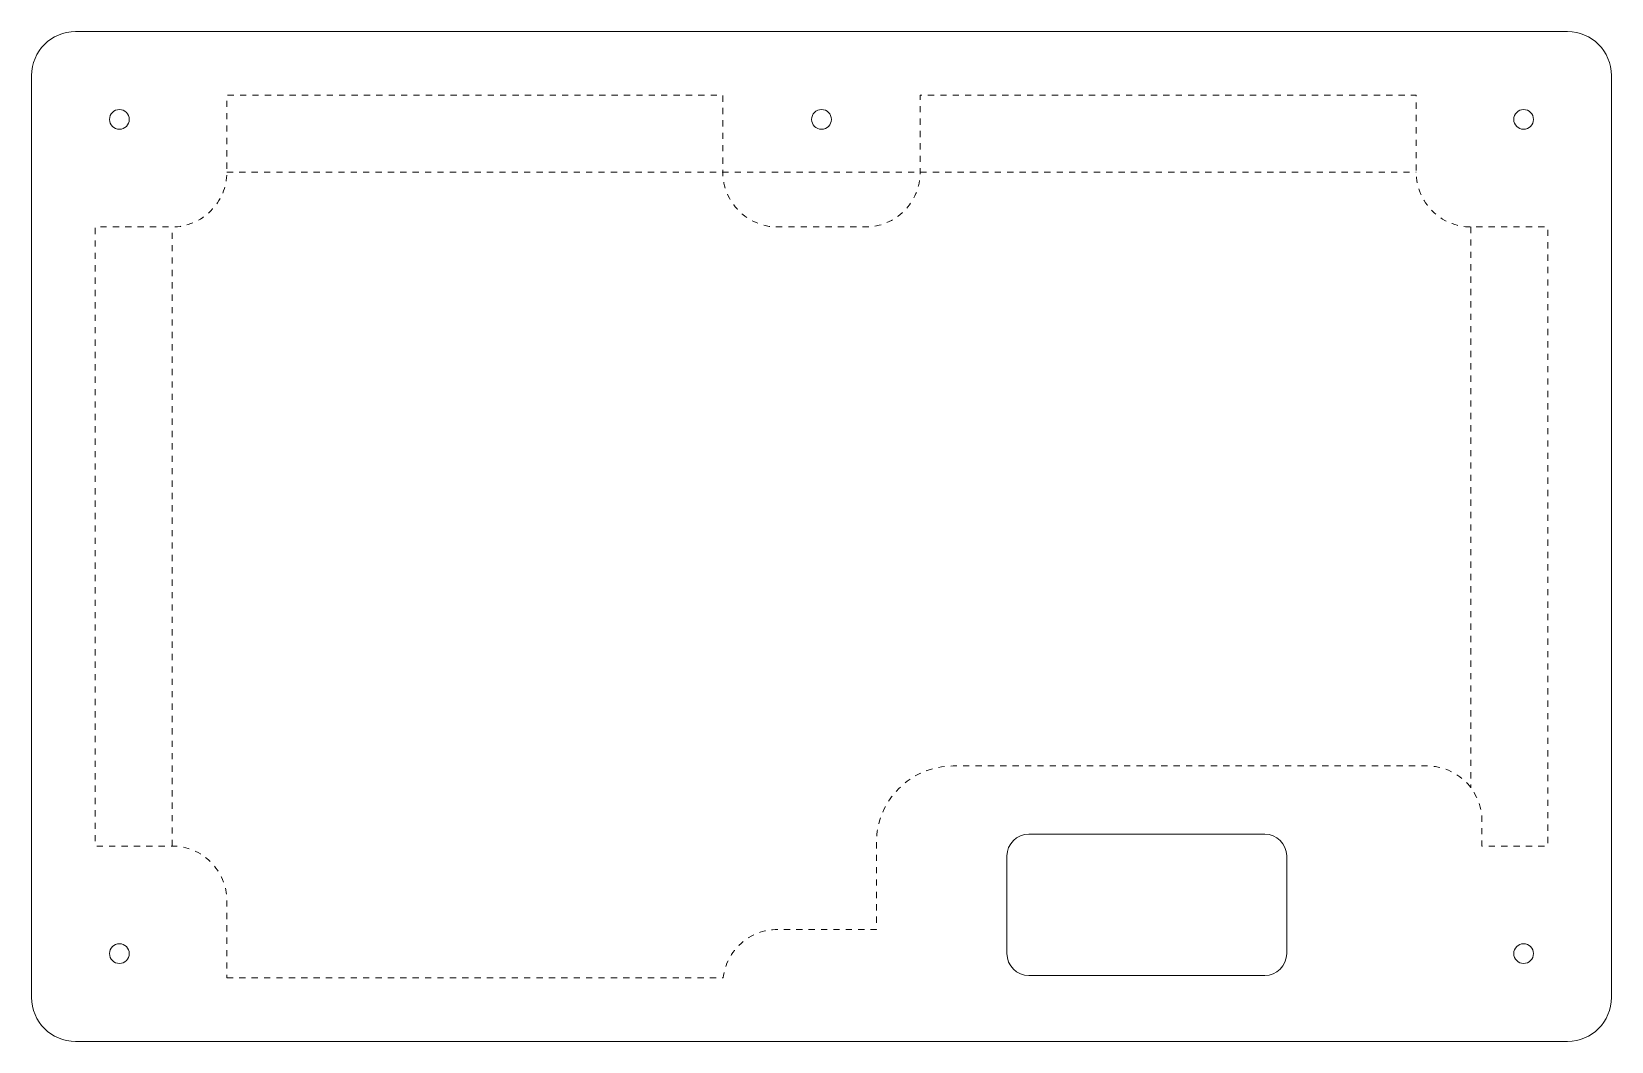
# Model space of a CAD drawing. Header units: millimetres. Extents: x -5 to 355, y -225 to 5.
import ezdxf

# ---------------------------------------------------------------- set-up
doc = ezdxf.new("R2010")
doc.units = ezdxf.units.MM
doc.header["$MEASUREMENT"] = 0
for name, pattern in [('AI-Linetype-0', [2.822222, 1.411111, -1.411111]), ('AI-Linetype-1', [2.822222, 1.411111, -1.411111]), ('AI-Linetype-2', [2.822222, 1.411111, -1.411111]), ('AI-Linetype-3', [2.822222, 1.411111, -1.411111])]:
    doc.linetypes.add(name, pattern=pattern)
doc.layers.add('Layer 1', color=7, linetype='Continuous', lineweight=0)

# ---------------------------------------------------------------- blocks, each defined once
blk = doc.blocks.new('Block_1')
at = {"layer": 'Layer 1', "color": 6, "lineweight": 9}
for centre in [(14.97, -15.12), (174.97, -15.12), (334.97, -15.12), (14.97, -205.12), (334.97, -205.12)]:
    blk.add_circle(centre, 2.25, dxfattribs=at)
blk = doc.blocks.new('Block_0')
at = {"layer": 'Layer 1', "color": 6, "lineweight": 9}
blk.add_open_spline([(344.97, 4.88), (344.97, 4.88), (4.97, 4.88), (4.97, 4.88), (-0.56, 4.88), (-5.03, 0.4), (-5.03, -5.12), (-5.03, -5.12), (-5.03, -215.12), (-5.03, -215.12), (-5.03, -220.64), (-0.56, -225.12), (4.97, -225.12), (4.97, -225.12), (344.97, -225.12), (344.97, -225.12), (350.49, -225.12), (354.97, -220.64), (354.97, -215.12), (354.97, -215.12), (354.97, -5.12), (354.97, -5.12), (354.97, 0.4), (350.49, 4.88), (344.97, 4.88)], degree=3, knots=[0, 0, 0, 0, 1, 1, 1, 2, 2, 2, 3, 3, 3, 4, 4, 4, 5, 5, 5, 6, 6, 6, 7, 7, 7, 8, 8, 8, 8], dxfattribs=at)
at = {"layer": 'Layer 1'}
blk.add_blockref('Block_1', (0, 0), dxfattribs=at)
blk = doc.blocks.new('Block_2')
at = {"layer": 'Layer 1', "color": 4, "linetype": 'AI-Linetype-2', "lineweight": 9}
blk.add_line((39.47, -27.12), (310.47, -27.12), dxfattribs=at)
at = {"layer": 'Layer 1', "color": 4, "linetype": 'AI-Linetype-3', "lineweight": 9}
blk.add_line((26.97, -180.62), (26.97, -39.62), dxfattribs=at)
at = {"layer": 'Layer 1', "color": 4, "linetype": 'AI-Linetype-1', "lineweight": 9}
blk.add_line((322.97, -39.62), (322.97, -167.4), dxfattribs=at)

msp = doc.modelspace()

# ---------------------------------------------------------------- linework, layer by layer
at = {"layer": 'Layer 1', "color": 1, "linetype": 'AI-Linetype-0', "lineweight": 9}
msp.add_open_spline([(39.47, -210.62), (39.47, -210.62), (39.47, -193.12), (39.47, -193.12), (39.47, -186.23), (33.86, -180.62), (26.97, -180.62), (26.97, -180.62), (9.47, -180.62), (9.47, -180.62), (9.47, -180.62), (9.47, -39.62), (9.47, -39.62), (9.47, -39.62), (26.97, -39.62), (26.97, -39.62), (33.86, -39.62), (39.47, -34.01), (39.47, -27.12), (39.47, -27.12), (39.47, -9.62), (39.47, -9.62), (39.47, -9.62), (152.47, -9.62), (152.47, -9.62), (152.47, -9.62), (152.47, -27.12), (152.47, -27.12), (152.47, -34.01), (158.07, -39.62), (164.97, -39.62), (164.97, -39.62), (184.97, -39.62), (184.97, -39.62), (191.86, -39.62), (197.47, -34.01), (197.47, -27.12), (197.47, -27.12), (197.47, -9.62), (197.47, -9.62), (197.47, -9.62), (310.47, -9.62), (310.47, -9.62), (310.47, -9.62), (310.47, -27.12), (310.47, -27.12), (310.47, -34.01), (316.07, -39.62), (322.97, -39.62), (322.97, -39.62), (340.47, -39.62), (340.47, -39.62), (340.47, -39.62), (340.47, -180.62), (340.47, -180.62), (340.47, -180.62), (325.47, -180.62), (325.47, -180.62), (325.47, -180.62), (325.47, -174.89), (325.47, -174.89), (325.47, -168), (319.86, -162.39), (312.97, -162.39), (312.97, -162.39), (204.97, -162.39), (204.97, -162.39), (195.32, -162.39), (187.47, -170.24), (187.47, -179.89), (187.47, -179.89), (187.47, -199.62), (187.47, -199.62), (187.47, -199.62), (164.97, -199.62), (164.97, -199.62), (158.58, -199.62), (153.3, -204.43), (152.56, -210.62), (152.56, -210.62), (39.47, -210.62), (39.47, -210.62)], degree=3, knots=[0, 0, 0, 0, 1, 1, 1, 2, 2, 2, 3, 3, 3, 4, 4, 4, 5, 5, 5, 6, 6, 6, 7, 7, 7, 8, 8, 8, 9, 9, 9, 10, 10, 10, 11, 11, 11, 12, 12, 12, 13, 13, 13, 14, 14, 14, 15, 15, 15, 16, 16, 16, 17, 17, 17, 18, 18, 18, 19, 19, 19, 20, 20, 20, 21, 21, 21, 22, 22, 22, 23, 23, 23, 24, 24, 24, 25, 25, 25, 26, 26, 26, 27, 27, 27, 27], dxfattribs=at)
at = {"layer": 'Layer 1', "color": 4, "lineweight": 9}
msp.add_open_spline([(275.97, -177.89), (275.97, -177.89), (222.22, -177.89), (222.22, -177.89), (219.47, -177.89), (217.22, -180.14), (217.22, -182.89), (217.22, -182.89), (217.22, -205.12), (217.22, -205.12), (217.22, -207.87), (219.47, -210.12), (222.22, -210.12), (222.22, -210.12), (275.97, -210.12), (275.97, -210.12), (278.72, -210.12), (280.97, -207.87), (280.97, -205.12), (280.97, -205.12), (280.97, -182.89), (280.97, -182.89), (280.97, -180.14), (278.72, -177.89), (275.97, -177.89)], degree=3, knots=[0, 0, 0, 0, 1, 1, 1, 2, 2, 2, 3, 3, 3, 4, 4, 4, 5, 5, 5, 6, 6, 6, 7, 7, 7, 8, 8, 8, 8], dxfattribs=at)

# ---------------------------------------------------------------- block references
at = {"layer": 'Layer 1'}
for name in ['Block_0', 'Block_2']:
    msp.add_blockref(name, (0, 0), dxfattribs=at)

doc.saveas('drawing.dxf')
